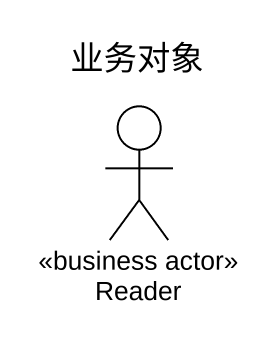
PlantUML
@startuml
title 业务对象
actor Reader <<business actor>>
@enduml
